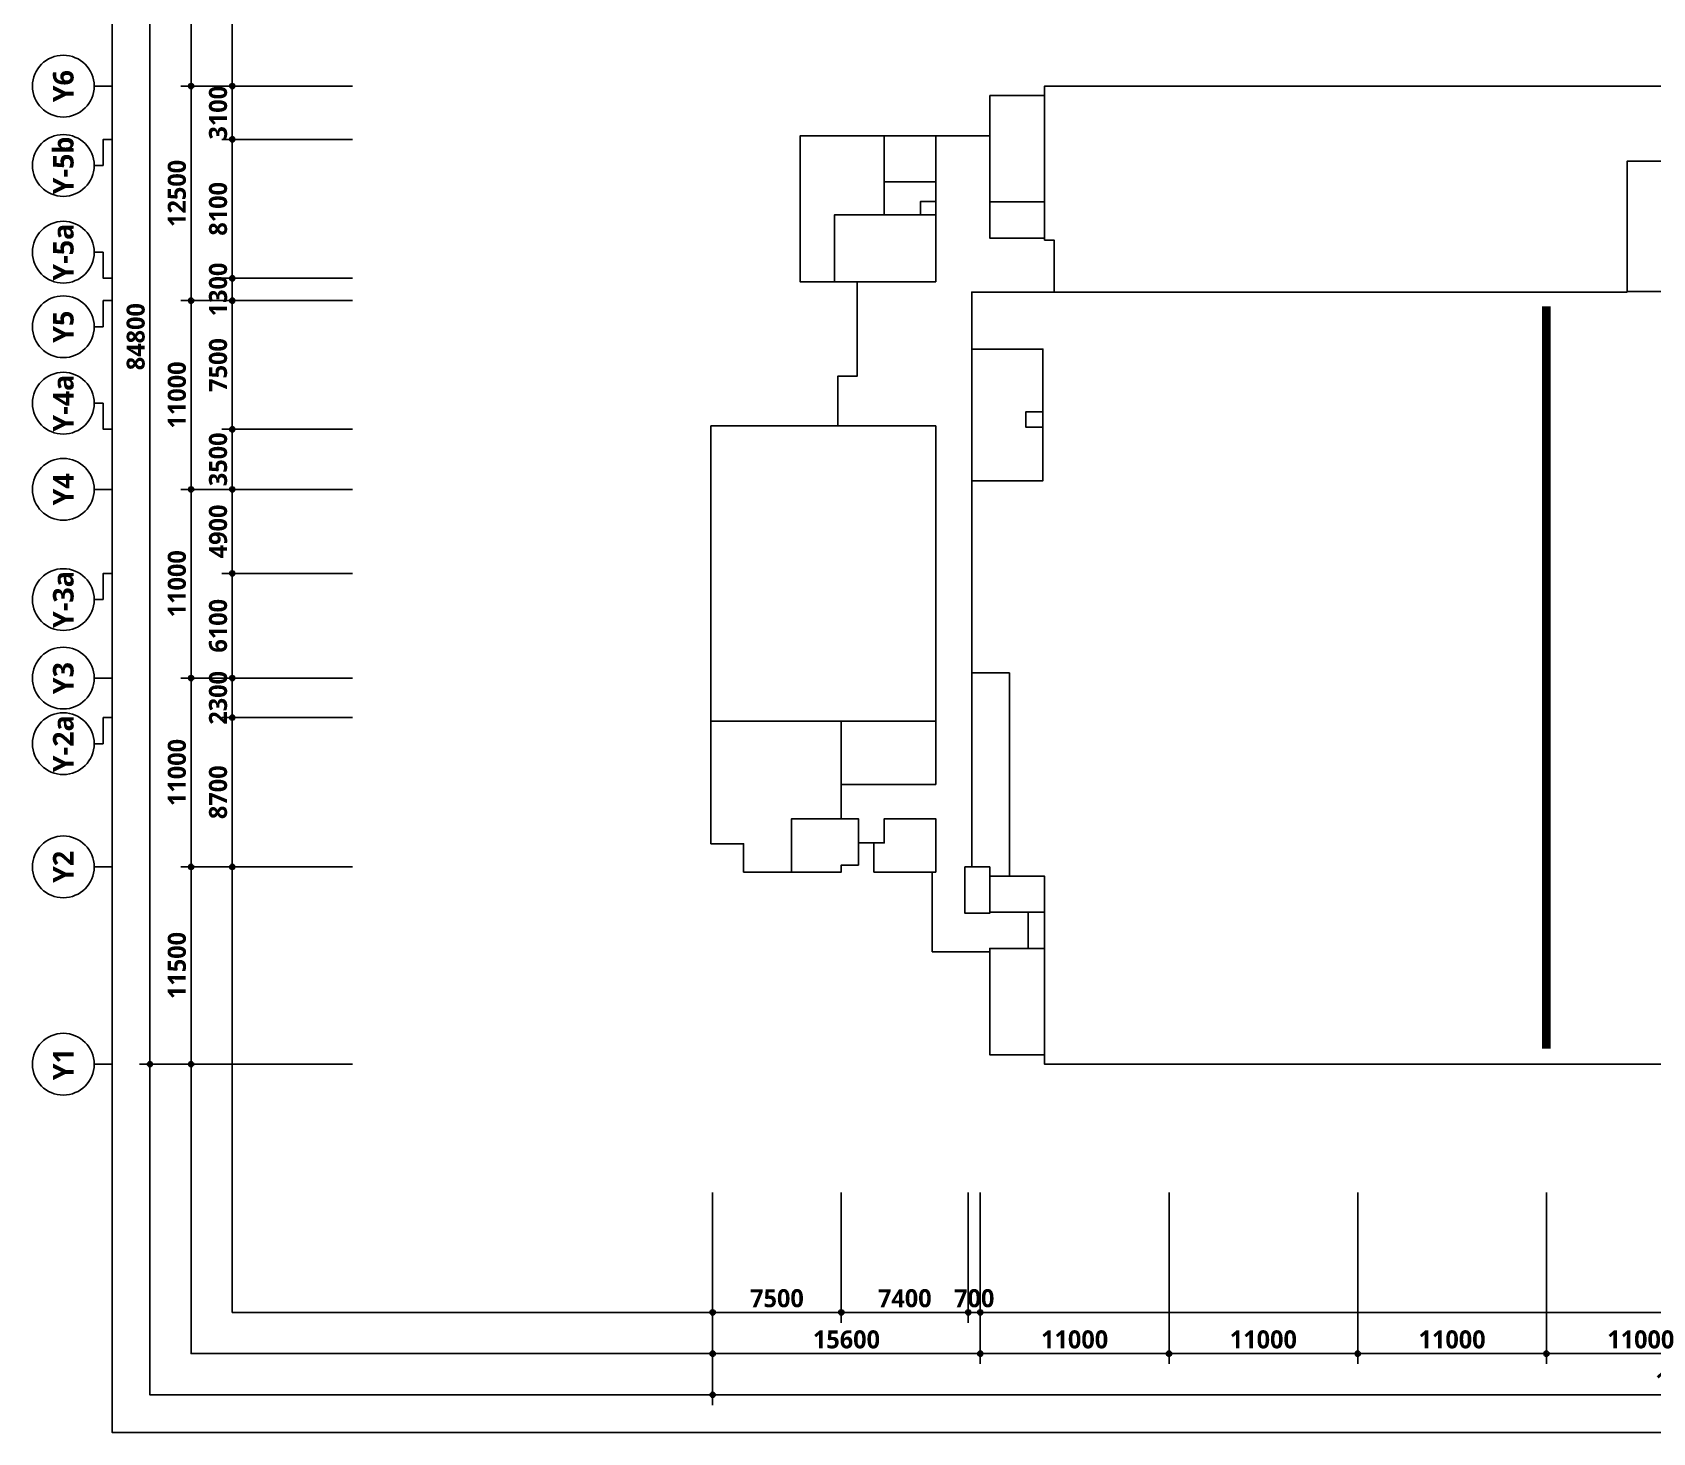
# Model space of a CAD drawing. Header units: millimetres. Extents: x -5354 to 997967, y -1313401 to 249081.
# Drawn here: x 263837 to 358275, y -928197 to -846594 of the extents above; entities that cross this region are included whole.
import ezdxf
from ezdxf.enums import TextEntityAlignment as Align

# ---------------------------------------------------------------- set-up
doc = ezdxf.new("R2010")
doc.units = ezdxf.units.MM
doc.header["$LTSCALE"] = 300
doc.header["$MEASUREMENT"] = 0
doc.header["$PDSIZE"] = -10
doc.layers.get('0').update_dxf_attribs({"linetype": 'CONTINUOUS'})
doc.layers.get('Defpoints').update_dxf_attribs({"color": 153, "linetype": 'CONTINUOUS'})
for name, color, linetype in [('A-ANNO-TEXT1', 7, 'CONTINUOUS'), ('A-ST-AXIS-BUB', 7, 'CONTINUOUS'), ('A-ST-AXIS-DIM', 7, 'CONTINUOUS'), ('ILDO_Cosinus Joint', 20, 'CONTINUOUS'), ('X-SEC-종$0$A-ST-AXIS-BUB', 7, 'CONTINUOUS')]:
    doc.layers.add(name, color=color, linetype=linetype)
doc.layers.add('Defpoint', color=161, linetype='CONTINUOUS', plot=False)
doc.layers.add('면적', color=210, linetype='CONTINUOUS', plot=False)
doc.styles.add('SH_대대리576', font='')
doc.styles.get('SH_대대리576').set_extended_font_data('NanumGothic', bold=True)
doc.dimstyles.new('SHP 600', dxfattribs={"dimscale": 300, "dimtxt": 3.5, "dimasz": 1, "dimexe": 2, "dimexo": 2, "dimgap": 1, "dimtad": 1, "dimdec": 0, "dimzin": 0, "dimdsep": 46, "dimtxsty": 'SH_대대리576', "dimblk": 'DIMDOT', "dimcen": 0.09, "dimclrt": 3, "dimadec": 0, "dimazin": 1, "dimtfac": 1, "dimtdec": 0, "dimtix": 1, "dimtmove": 2, "dimatfit": 0, "dimldrblk": 'DIMDOT', "dimfxl": 1, "dimtolj": 1, "dimtzin": 0, "dimarcsym": 0})

# ---------------------------------------------------------------- blocks, each defined once
blk = doc.blocks.new('DIMDOT')
at = {"color": 0}
blk.add_line((-2, 0), (2, 0), dxfattribs=at)
for radius in [0.5, 0.25]:
    blk.add_circle((0, 0), radius, dxfattribs=at)
blk = doc.blocks.new('*D748')
at = {"layer": 'A-ST-AXIS-DIM', "color": 0, "lineweight": -2, "transparency": 16777216}
for p, q in [((282487, -821926), (270087, -821926)), ((270687, -822226), (270687, -906426)), ((282487, -906726), (270087, -906726))]:
    blk.add_line(p, q, dxfattribs=at)
at = {"layer": 'Defpoints', "color": 0, "transparency": 16777216}
for p in [(283087, -821926), (270687, -906726), (283087, -906726)]:
    blk.add_point(p, dxfattribs=at)
at = {"layer": 'A-ST-AXIS-DIM', "color": 0, "lineweight": -2, "transparency": 16777216, "xscale": 300, "yscale": 300, "zscale": 300}
for p, rotation in [((270687, -821926), 90), ((270687, -906726), 270)]:
    blk.add_blockref('DIMDOT', p, dxfattribs=dict(at, rotation=rotation))
at = {"layer": 'A-ST-AXIS-DIM', "color": 3, "transparency": 16777216, "insert": (269862, -864326), "char_height": 1050, "attachment_point": 5, "rotation": 90, "style": 'SH_대대리576'}
blk.add_mtext('\\A1;84800', dxfattribs=at)
blk = doc.blocks.new('*D747')
at = {"layer": 'A-ST-AXIS-DIM', "color": 0, "lineweight": -2, "transparency": 16777216}
for p, q in [((282487, -895226), (272487, -895226)), ((273087, -895526), (273087, -906426)), ((282487, -906726), (272487, -906726))]:
    blk.add_line(p, q, dxfattribs=at)
at = {"layer": 'Defpoints', "color": 0, "transparency": 16777216}
for p in [(283087, -895226), (273087, -906726), (283087, -906726)]:
    blk.add_point(p, dxfattribs=at)
at = {"layer": 'A-ST-AXIS-DIM', "color": 0, "lineweight": -2, "transparency": 16777216, "xscale": 300, "yscale": 300, "zscale": 300}
for p, rotation in [((273087, -895226), 90), ((273087, -906726), 270)]:
    blk.add_blockref('DIMDOT', p, dxfattribs=dict(at, rotation=rotation))
at = {"layer": 'A-ST-AXIS-DIM', "color": 3, "transparency": 16777216, "insert": (272262, -900976), "char_height": 1050, "attachment_point": 5, "rotation": 90, "style": 'SH_대대리576'}
blk.add_mtext('\\A1;11500', dxfattribs=at)
blk = doc.blocks.new('*D746')
at = {"layer": 'A-ST-AXIS-DIM', "color": 0, "lineweight": -2, "transparency": 16777216}
for p, q in [((282487, -884226), (272487, -884226)), ((273087, -884526), (273087, -894926)), ((282487, -895226), (272487, -895226))]:
    blk.add_line(p, q, dxfattribs=at)
at = {"layer": 'Defpoints', "color": 0, "transparency": 16777216}
for p in [(283087, -884226), (273087, -895226), (283087, -895226)]:
    blk.add_point(p, dxfattribs=at)
at = {"layer": 'A-ST-AXIS-DIM', "color": 0, "lineweight": -2, "transparency": 16777216, "xscale": 300, "yscale": 300, "zscale": 300}
for p, rotation in [((273087, -884226), 90), ((273087, -895226), 270)]:
    blk.add_blockref('DIMDOT', p, dxfattribs=dict(at, rotation=rotation))
at = {"layer": 'A-ST-AXIS-DIM', "color": 3, "transparency": 16777216, "insert": (272262, -889726), "char_height": 1050, "attachment_point": 5, "rotation": 90, "style": 'SH_대대리576'}
blk.add_mtext('\\A1;11000', dxfattribs=at)
blk = doc.blocks.new('*D745')
at = {"layer": 'A-ST-AXIS-DIM', "color": 0, "lineweight": -2, "transparency": 16777216}
for p, q in [((282487, -873226), (272487, -873226)), ((273087, -873526), (273087, -883926)), ((282487, -884226), (272487, -884226))]:
    blk.add_line(p, q, dxfattribs=at)
at = {"layer": 'Defpoints', "color": 0, "transparency": 16777216}
for p in [(283087, -873226), (273087, -884226), (283087, -884226)]:
    blk.add_point(p, dxfattribs=at)
at = {"layer": 'A-ST-AXIS-DIM', "color": 0, "lineweight": -2, "transparency": 16777216, "xscale": 300, "yscale": 300, "zscale": 300}
for p, rotation in [((273087, -873226), 90), ((273087, -884226), 270)]:
    blk.add_blockref('DIMDOT', p, dxfattribs=dict(at, rotation=rotation))
at = {"layer": 'A-ST-AXIS-DIM', "color": 3, "transparency": 16777216, "insert": (272262, -878726), "char_height": 1050, "attachment_point": 5, "rotation": 90, "style": 'SH_대대리576'}
blk.add_mtext('\\A1;11000', dxfattribs=at)
blk = doc.blocks.new('*D744')
at = {"layer": 'A-ST-AXIS-DIM', "color": 0, "lineweight": -2, "transparency": 16777216}
for p, q in [((282487, -862226), (272487, -862226)), ((273087, -862526), (273087, -872926)), ((282487, -873226), (272487, -873226))]:
    blk.add_line(p, q, dxfattribs=at)
at = {"layer": 'Defpoints', "color": 0, "transparency": 16777216}
for p in [(283087, -862226), (273087, -873226), (283087, -873226)]:
    blk.add_point(p, dxfattribs=at)
at = {"layer": 'A-ST-AXIS-DIM', "color": 0, "lineweight": -2, "transparency": 16777216, "xscale": 300, "yscale": 300, "zscale": 300}
for p, rotation in [((273087, -862226), 90), ((273087, -873226), 270)]:
    blk.add_blockref('DIMDOT', p, dxfattribs=dict(at, rotation=rotation))
at = {"layer": 'A-ST-AXIS-DIM', "color": 3, "transparency": 16777216, "insert": (272262, -867726), "char_height": 1050, "attachment_point": 5, "rotation": 90, "style": 'SH_대대리576'}
blk.add_mtext('\\A1;11000', dxfattribs=at)
blk = doc.blocks.new('*D743')
at = {"layer": 'A-ST-AXIS-DIM', "color": 0, "lineweight": -2, "transparency": 16777216}
for p, q in [((282487, -849726), (272487, -849726)), ((273087, -850026), (273087, -861926)), ((282487, -862226), (272487, -862226))]:
    blk.add_line(p, q, dxfattribs=at)
at = {"layer": 'Defpoints', "color": 0, "transparency": 16777216}
for p in [(283087, -849726), (273087, -862226), (283087, -862226)]:
    blk.add_point(p, dxfattribs=at)
at = {"layer": 'A-ST-AXIS-DIM', "color": 0, "lineweight": -2, "transparency": 16777216, "xscale": 300, "yscale": 300, "zscale": 300}
for p, rotation in [((273087, -849726), 90), ((273087, -862226), 270)]:
    blk.add_blockref('DIMDOT', p, dxfattribs=dict(at, rotation=rotation))
at = {"layer": 'A-ST-AXIS-DIM', "color": 3, "transparency": 16777216, "insert": (272262, -855976), "char_height": 1050, "attachment_point": 5, "rotation": 90, "style": 'SH_대대리576'}
blk.add_mtext('\\A1;12500', dxfattribs=at)
blk = doc.blocks.new('*D742')
at = {"layer": 'A-ST-AXIS-DIM', "color": 0, "lineweight": -2, "transparency": 16777216}
for p, q in [((282487, -834426), (272487, -834426)), ((273087, -834726), (273087, -849426)), ((282487, -849726), (272487, -849726))]:
    blk.add_line(p, q, dxfattribs=at)
at = {"layer": 'Defpoints', "color": 0, "transparency": 16777216}
for p in [(283087, -834426), (273087, -849726), (283087, -849726)]:
    blk.add_point(p, dxfattribs=at)
at = {"layer": 'A-ST-AXIS-DIM', "color": 0, "lineweight": -2, "transparency": 16777216, "xscale": 300, "yscale": 300, "zscale": 300}
for p, rotation in [((273087, -834426), 90), ((273087, -849726), 270)]:
    blk.add_blockref('DIMDOT', p, dxfattribs=dict(at, rotation=rotation))
at = {"layer": 'A-ST-AXIS-DIM', "color": 3, "transparency": 16777216, "insert": (272262, -842076), "char_height": 1050, "attachment_point": 5, "rotation": 90, "style": 'SH_대대리576'}
blk.add_mtext('\\A1;15300', dxfattribs=at)
blk = doc.blocks.new('*D698')
at = {"layer": 'A-ST-AXIS-DIM', "color": 0, "lineweight": -2, "transparency": 16777216}
for p, q in [((352087, -914197), (352087, -924197)), ((363087, -914197), (363087, -924197)), ((352387, -923597), (362787, -923597))]:
    blk.add_line(p, q, dxfattribs=at)
at = {"layer": 'Defpoints', "color": 0, "transparency": 16777216}
for p in [(352087, -913597), (363087, -913597), (363087, -923597)]:
    blk.add_point(p, dxfattribs=at)
at = {"layer": 'A-ST-AXIS-DIM', "color": 0, "lineweight": -2, "transparency": 16777216, "xscale": 300, "yscale": 300, "zscale": 300, "rotation": 180}
blk.add_blockref('DIMDOT', (352087, -923597), dxfattribs=at)
at = {"layer": 'A-ST-AXIS-DIM', "color": 0, "lineweight": -2, "transparency": 16777216, "xscale": 300, "yscale": 300, "zscale": 300}
blk.add_blockref('DIMDOT', (363087, -923597), dxfattribs=at)
at = {"layer": 'A-ST-AXIS-DIM', "color": 3, "transparency": 16777216, "insert": (357587, -922772), "char_height": 1050, "attachment_point": 5, "style": 'SH_대대리576'}
blk.add_mtext('\\A1;11000', dxfattribs=at)
blk = doc.blocks.new('*D697')
at = {"layer": 'A-ST-AXIS-DIM', "color": 0, "lineweight": -2, "transparency": 16777216}
for p, q in [((341087, -914197), (341087, -924197)), ((352087, -914197), (352087, -924197)), ((341387, -923597), (351787, -923597))]:
    blk.add_line(p, q, dxfattribs=at)
at = {"layer": 'Defpoints', "color": 0, "transparency": 16777216}
for p in [(341087, -913597), (352087, -913597), (352087, -923597)]:
    blk.add_point(p, dxfattribs=at)
at = {"layer": 'A-ST-AXIS-DIM', "color": 0, "lineweight": -2, "transparency": 16777216, "xscale": 300, "yscale": 300, "zscale": 300, "rotation": 180}
blk.add_blockref('DIMDOT', (341087, -923597), dxfattribs=at)
at = {"layer": 'A-ST-AXIS-DIM', "color": 0, "lineweight": -2, "transparency": 16777216, "xscale": 300, "yscale": 300, "zscale": 300}
blk.add_blockref('DIMDOT', (352087, -923597), dxfattribs=at)
at = {"layer": 'A-ST-AXIS-DIM', "color": 3, "transparency": 16777216, "insert": (346587, -922772), "char_height": 1050, "attachment_point": 5, "style": 'SH_대대리576'}
blk.add_mtext('\\A1;11000', dxfattribs=at)
blk = doc.blocks.new('*D696')
at = {"layer": 'A-ST-AXIS-DIM', "color": 0, "lineweight": -2, "transparency": 16777216}
for p, q in [((330087, -914197), (330087, -924197)), ((341087, -914197), (341087, -924197)), ((330387, -923597), (340787, -923597))]:
    blk.add_line(p, q, dxfattribs=at)
at = {"layer": 'Defpoints', "color": 0, "transparency": 16777216}
for p in [(330087, -913597), (341087, -913597), (341087, -923597)]:
    blk.add_point(p, dxfattribs=at)
at = {"layer": 'A-ST-AXIS-DIM', "color": 0, "lineweight": -2, "transparency": 16777216, "xscale": 300, "yscale": 300, "zscale": 300, "rotation": 180}
blk.add_blockref('DIMDOT', (330087, -923597), dxfattribs=at)
at = {"layer": 'A-ST-AXIS-DIM', "color": 0, "lineweight": -2, "transparency": 16777216, "xscale": 300, "yscale": 300, "zscale": 300}
blk.add_blockref('DIMDOT', (341087, -923597), dxfattribs=at)
at = {"layer": 'A-ST-AXIS-DIM', "color": 3, "transparency": 16777216, "insert": (335587, -922772), "char_height": 1050, "attachment_point": 5, "style": 'SH_대대리576'}
blk.add_mtext('\\A1;11000', dxfattribs=at)
blk = doc.blocks.new('*D695')
at = {"layer": 'A-ST-AXIS-DIM', "color": 0, "lineweight": -2, "transparency": 16777216}
for p, q in [((319087, -914197), (319087, -924197)), ((330087, -914197), (330087, -924197)), ((319387, -923597), (329787, -923597))]:
    blk.add_line(p, q, dxfattribs=at)
at = {"layer": 'Defpoints', "color": 0, "transparency": 16777216}
for p in [(319087, -913597), (330087, -913597), (330087, -923597)]:
    blk.add_point(p, dxfattribs=at)
at = {"layer": 'A-ST-AXIS-DIM', "color": 0, "lineweight": -2, "transparency": 16777216, "xscale": 300, "yscale": 300, "zscale": 300, "rotation": 180}
blk.add_blockref('DIMDOT', (319087, -923597), dxfattribs=at)
at = {"layer": 'A-ST-AXIS-DIM', "color": 0, "lineweight": -2, "transparency": 16777216, "xscale": 300, "yscale": 300, "zscale": 300}
blk.add_blockref('DIMDOT', (330087, -923597), dxfattribs=at)
at = {"layer": 'A-ST-AXIS-DIM', "color": 3, "transparency": 16777216, "insert": (324587, -922772), "char_height": 1050, "attachment_point": 5, "style": 'SH_대대리576'}
blk.add_mtext('\\A1;11000', dxfattribs=at)
blk = doc.blocks.new('*D694')
at = {"layer": 'A-ST-AXIS-DIM', "color": 0, "lineweight": -2, "transparency": 16777216}
for p, q in [((303487, -914197), (303487, -924197)), ((319087, -914197), (319087, -924197)), ((303787, -923597), (318787, -923597))]:
    blk.add_line(p, q, dxfattribs=at)
at = {"layer": 'Defpoints', "color": 0, "transparency": 16777216}
for p in [(303487, -913597), (319087, -913597), (319087, -923597)]:
    blk.add_point(p, dxfattribs=at)
at = {"layer": 'A-ST-AXIS-DIM', "color": 0, "lineweight": -2, "transparency": 16777216, "xscale": 300, "yscale": 300, "zscale": 300, "rotation": 180}
blk.add_blockref('DIMDOT', (303487, -923597), dxfattribs=at)
at = {"layer": 'A-ST-AXIS-DIM', "color": 0, "lineweight": -2, "transparency": 16777216, "xscale": 300, "yscale": 300, "zscale": 300}
blk.add_blockref('DIMDOT', (319087, -923597), dxfattribs=at)
at = {"layer": 'A-ST-AXIS-DIM', "color": 3, "transparency": 16777216, "insert": (311287, -922772), "char_height": 1050, "attachment_point": 5, "style": 'SH_대대리576'}
blk.add_mtext('\\A1;15600', dxfattribs=at)
blk = doc.blocks.new('*D693')
at = {"layer": 'A-ST-AXIS-DIM', "color": 0, "lineweight": -2, "transparency": 16777216}
for p, q in [((303487, -914197), (303487, -926597)), ((418087, -914197), (418087, -926597)), ((303787, -925997), (417787, -925997))]:
    blk.add_line(p, q, dxfattribs=at)
at = {"layer": 'Defpoints', "color": 0, "transparency": 16777216}
for p in [(303487, -913597), (418087, -913597), (418087, -925997)]:
    blk.add_point(p, dxfattribs=at)
at = {"layer": 'A-ST-AXIS-DIM', "color": 0, "lineweight": -2, "transparency": 16777216, "xscale": 300, "yscale": 300, "zscale": 300, "rotation": 180}
blk.add_blockref('DIMDOT', (303487, -925997), dxfattribs=at)
at = {"layer": 'A-ST-AXIS-DIM', "color": 0, "lineweight": -2, "transparency": 16777216, "xscale": 300, "yscale": 300, "zscale": 300}
blk.add_blockref('DIMDOT', (418087, -925997), dxfattribs=at)
at = {"layer": 'A-ST-AXIS-DIM', "color": 3, "transparency": 16777216, "insert": (360787, -925172), "char_height": 1050, "attachment_point": 5, "style": 'SH_대대리576'}
blk.add_mtext('\\A1;114600', dxfattribs=at)
blk = doc.blocks.new('A-ST-AXIS-BUB-1')
at = {"layer": 'A-ST-AXIS-BUB'}
blk.add_line((0, 350), (0, 0), dxfattribs=at)
blk.add_circle((0, 950), 600, dxfattribs=at)
blk = doc.blocks.new('A-ST-AXIS-BUB-2')
at = {"layer": 'X-SEC-종$0$A-ST-AXIS-BUB'}
blk.add_line((1800, 1050, -103000), (1800, 525, -103000), dxfattribs=at)
at = {"layer": 'X-SEC-종$0$A-ST-AXIS-BUB', "elevation": -103000}
blk.add_lwpolyline([(3323, 0), (3323, 525), (1800, 525)], dxfattribs=at)
at = {"layer": 'X-SEC-종$0$A-ST-AXIS-BUB'}
blk.add_circle((1800, 2850, -103000), 1800, dxfattribs=at)
blk = doc.blocks.new('*D664')
at = {"layer": 'A-ST-AXIS-DIM', "color": 0, "lineweight": -2, "transparency": 16777216}
for p, q in [((275487, -883926), (275487, -883626)), ((282487, -884226), (274887, -884226)), ((275487, -886526), (275487, -884226)), ((282487, -886526), (274887, -886526)), ((275487, -886826), (275487, -887126))]:
    blk.add_line(p, q, dxfattribs=at)
at = {"layer": 'Defpoints', "color": 0, "transparency": 16777216}
for p in [(275487, -884226), (283087, -884226), (283087, -886526)]:
    blk.add_point(p, dxfattribs=at)
at = {"layer": 'A-ST-AXIS-DIM', "color": 0, "lineweight": -2, "transparency": 16777216, "xscale": 300, "yscale": 300, "zscale": 300}
for p, rotation in [((275487, -884226), 270), ((275487, -886526), 90)]:
    blk.add_blockref('DIMDOT', p, dxfattribs=dict(at, rotation=rotation))
at = {"layer": 'A-ST-AXIS-DIM', "color": 3, "transparency": 16777216, "insert": (274662, -885376), "char_height": 1050, "attachment_point": 5, "rotation": 90, "style": 'SH_대대리576'}
blk.add_mtext('\\A1;2300', dxfattribs=at)
blk = doc.blocks.new('*D663')
at = {"layer": 'A-ST-AXIS-DIM', "color": 0, "lineweight": -2, "transparency": 16777216}
for p, q in [((282487, -886526), (274887, -886526)), ((275487, -886826), (275487, -894926)), ((282487, -895226), (274887, -895226))]:
    blk.add_line(p, q, dxfattribs=at)
at = {"layer": 'Defpoints', "color": 0, "transparency": 16777216}
for p in [(283087, -886526), (275487, -895226), (283087, -895226)]:
    blk.add_point(p, dxfattribs=at)
at = {"layer": 'A-ST-AXIS-DIM', "color": 0, "lineweight": -2, "transparency": 16777216, "xscale": 300, "yscale": 300, "zscale": 300}
for p, rotation in [((275487, -886526), 90), ((275487, -895226), 270)]:
    blk.add_blockref('DIMDOT', p, dxfattribs=dict(at, rotation=rotation))
at = {"layer": 'A-ST-AXIS-DIM', "color": 3, "transparency": 16777216, "insert": (274662, -890876), "char_height": 1050, "attachment_point": 5, "rotation": 90, "style": 'SH_대대리576'}
blk.add_mtext('\\A1;8700', dxfattribs=at)
blk = doc.blocks.new('*D662')
at = {"layer": 'A-ST-AXIS-DIM', "color": 0, "lineweight": -2, "transparency": 16777216}
for p, q in [((282487, -878126), (274887, -878126)), ((275487, -878426), (275487, -883926)), ((282487, -884226), (274887, -884226))]:
    blk.add_line(p, q, dxfattribs=at)
at = {"layer": 'Defpoints', "color": 0, "transparency": 16777216}
for p in [(283087, -878126), (275487, -884226), (283087, -884226)]:
    blk.add_point(p, dxfattribs=at)
at = {"layer": 'A-ST-AXIS-DIM', "color": 0, "lineweight": -2, "transparency": 16777216, "xscale": 300, "yscale": 300, "zscale": 300}
for p, rotation in [((275487, -878126), 90), ((275487, -884226), 270)]:
    blk.add_blockref('DIMDOT', p, dxfattribs=dict(at, rotation=rotation))
at = {"layer": 'A-ST-AXIS-DIM', "color": 3, "transparency": 16777216, "insert": (274662, -881176), "char_height": 1050, "attachment_point": 5, "rotation": 90, "style": 'SH_대대리576'}
blk.add_mtext('\\A1;6100', dxfattribs=at)
blk = doc.blocks.new('*D661')
at = {"layer": 'A-ST-AXIS-DIM', "color": 0, "lineweight": -2, "transparency": 16777216}
for p, q in [((282487, -873226), (274887, -873226)), ((275487, -877826), (275487, -873526)), ((282487, -878126), (274887, -878126))]:
    blk.add_line(p, q, dxfattribs=at)
at = {"layer": 'Defpoints', "color": 0, "transparency": 16777216}
for p in [(275487, -873226), (283087, -873226), (283087, -878126)]:
    blk.add_point(p, dxfattribs=at)
at = {"layer": 'A-ST-AXIS-DIM', "color": 0, "lineweight": -2, "transparency": 16777216, "xscale": 300, "yscale": 300, "zscale": 300}
for p, rotation in [((275487, -873226), 90), ((275487, -878126), 270)]:
    blk.add_blockref('DIMDOT', p, dxfattribs=dict(at, rotation=rotation))
at = {"layer": 'A-ST-AXIS-DIM', "color": 3, "transparency": 16777216, "insert": (274662, -875676), "char_height": 1050, "attachment_point": 5, "rotation": 90, "style": 'SH_대대리576'}
blk.add_mtext('\\A1;4900', dxfattribs=at)
blk = doc.blocks.new('*D660')
at = {"layer": 'A-ST-AXIS-DIM', "color": 0, "lineweight": -2, "transparency": 16777216}
for p, q in [((282487, -869726), (274887, -869726)), ((275487, -869426), (275487, -869126)), ((275487, -869726), (275487, -873226)), ((282487, -873226), (274887, -873226)), ((275487, -873526), (275487, -873826))]:
    blk.add_line(p, q, dxfattribs=at)
at = {"layer": 'Defpoints', "color": 0, "transparency": 16777216}
for p in [(283087, -869726), (275487, -873226), (283087, -873226)]:
    blk.add_point(p, dxfattribs=at)
at = {"layer": 'A-ST-AXIS-DIM', "color": 0, "lineweight": -2, "transparency": 16777216, "xscale": 300, "yscale": 300, "zscale": 300}
for p, rotation in [((275487, -869726), 270), ((275487, -873226), 90)]:
    blk.add_blockref('DIMDOT', p, dxfattribs=dict(at, rotation=rotation))
at = {"layer": 'A-ST-AXIS-DIM', "color": 3, "transparency": 16777216, "insert": (274662, -871476), "char_height": 1050, "attachment_point": 5, "rotation": 90, "style": 'SH_대대리576'}
blk.add_mtext('\\A1;3500', dxfattribs=at)
blk = doc.blocks.new('*D659')
at = {"layer": 'A-ST-AXIS-DIM', "color": 0, "lineweight": -2, "transparency": 16777216}
for p, q in [((282487, -862226), (274887, -862226)), ((275487, -869426), (275487, -862526)), ((282487, -869726), (274887, -869726))]:
    blk.add_line(p, q, dxfattribs=at)
at = {"layer": 'Defpoints', "color": 0, "transparency": 16777216}
for p in [(275487, -862226), (283087, -862226), (283087, -869726)]:
    blk.add_point(p, dxfattribs=at)
at = {"layer": 'A-ST-AXIS-DIM', "color": 0, "lineweight": -2, "transparency": 16777216, "xscale": 300, "yscale": 300, "zscale": 300}
for p, rotation in [((275487, -862226), 90), ((275487, -869726), 270)]:
    blk.add_blockref('DIMDOT', p, dxfattribs=dict(at, rotation=rotation))
at = {"layer": 'A-ST-AXIS-DIM', "color": 3, "transparency": 16777216, "insert": (274662, -865976), "char_height": 1050, "attachment_point": 5, "rotation": 90, "style": 'SH_대대리576'}
blk.add_mtext('\\A1;7500', dxfattribs=at)
blk = doc.blocks.new('*D658')
at = {"layer": 'A-ST-AXIS-DIM', "color": 0, "lineweight": -2, "transparency": 16777216}
for p, q in [((282487, -860926), (274887, -860926)), ((275487, -860626), (275487, -860326)), ((275487, -860926), (275487, -862226)), ((282487, -862226), (274887, -862226)), ((275487, -862526), (275487, -862826))]:
    blk.add_line(p, q, dxfattribs=at)
at = {"layer": 'Defpoints', "color": 0, "transparency": 16777216}
for p in [(283087, -860926), (275487, -862226), (283087, -862226)]:
    blk.add_point(p, dxfattribs=at)
at = {"layer": 'A-ST-AXIS-DIM', "color": 0, "lineweight": -2, "transparency": 16777216, "xscale": 300, "yscale": 300, "zscale": 300}
for p, rotation in [((275487, -860926), 270), ((275487, -862226), 90)]:
    blk.add_blockref('DIMDOT', p, dxfattribs=dict(at, rotation=rotation))
at = {"layer": 'A-ST-AXIS-DIM', "color": 3, "transparency": 16777216, "insert": (274662, -861576), "char_height": 1050, "attachment_point": 5, "rotation": 90, "style": 'SH_대대리576'}
blk.add_mtext('\\A1;1300', dxfattribs=at)
blk = doc.blocks.new('*D657')
at = {"layer": 'A-ST-AXIS-DIM', "color": 0, "lineweight": -2, "transparency": 16777216}
for p, q in [((282487, -852826), (274887, -852826)), ((275487, -860626), (275487, -853126)), ((282487, -860926), (274887, -860926))]:
    blk.add_line(p, q, dxfattribs=at)
at = {"layer": 'Defpoints', "color": 0, "transparency": 16777216}
for p in [(275487, -852826), (283087, -852826), (283087, -860926)]:
    blk.add_point(p, dxfattribs=at)
at = {"layer": 'A-ST-AXIS-DIM', "color": 0, "lineweight": -2, "transparency": 16777216, "xscale": 300, "yscale": 300, "zscale": 300}
for p, rotation in [((275487, -852826), 90), ((275487, -860926), 270)]:
    blk.add_blockref('DIMDOT', p, dxfattribs=dict(at, rotation=rotation))
at = {"layer": 'A-ST-AXIS-DIM', "color": 3, "transparency": 16777216, "insert": (274662, -856876), "char_height": 1050, "attachment_point": 5, "rotation": 90, "style": 'SH_대대리576'}
blk.add_mtext('\\A1;8100', dxfattribs=at)
blk = doc.blocks.new('*D656')
at = {"layer": 'A-ST-AXIS-DIM', "color": 0, "lineweight": -2, "transparency": 16777216}
for p, q in [((282487, -849726), (274887, -849726)), ((275487, -849426), (275487, -849126)), ((275487, -849726), (275487, -852826)), ((282487, -852826), (274887, -852826)), ((275487, -853126), (275487, -853426))]:
    blk.add_line(p, q, dxfattribs=at)
at = {"layer": 'Defpoints', "color": 0, "transparency": 16777216}
for p in [(283087, -849726), (275487, -852826), (283087, -852826)]:
    blk.add_point(p, dxfattribs=at)
at = {"layer": 'A-ST-AXIS-DIM', "color": 0, "lineweight": -2, "transparency": 16777216, "xscale": 300, "yscale": 300, "zscale": 300}
for p, rotation in [((275487, -849726), 270), ((275487, -852826), 90)]:
    blk.add_blockref('DIMDOT', p, dxfattribs=dict(at, rotation=rotation))
at = {"layer": 'A-ST-AXIS-DIM', "color": 3, "transparency": 16777216, "insert": (274662, -851276), "char_height": 1050, "attachment_point": 5, "rotation": 90, "style": 'SH_대대리576'}
blk.add_mtext('\\A1;3100', dxfattribs=at)
blk = doc.blocks.new('*D649')
at = {"layer": 'A-ST-AXIS-DIM', "color": 0, "lineweight": -2, "transparency": 16777216}
for p, q in [((303487, -914197), (303487, -921797)), ((310987, -914197), (310987, -921797)), ((303787, -921197), (310687, -921197))]:
    blk.add_line(p, q, dxfattribs=at)
at = {"layer": 'Defpoints', "color": 0, "transparency": 16777216}
for p in [(303487, -913597), (310987, -913597), (310987, -921197)]:
    blk.add_point(p, dxfattribs=at)
at = {"layer": 'A-ST-AXIS-DIM', "color": 0, "lineweight": -2, "transparency": 16777216, "xscale": 300, "yscale": 300, "zscale": 300, "rotation": 180}
blk.add_blockref('DIMDOT', (303487, -921197), dxfattribs=at)
at = {"layer": 'A-ST-AXIS-DIM', "color": 0, "lineweight": -2, "transparency": 16777216, "xscale": 300, "yscale": 300, "zscale": 300}
blk.add_blockref('DIMDOT', (310987, -921197), dxfattribs=at)
at = {"layer": 'A-ST-AXIS-DIM', "color": 3, "transparency": 16777216, "insert": (307237, -920372), "char_height": 1050, "attachment_point": 5, "style": 'SH_대대리576'}
blk.add_mtext('\\A1;7500', dxfattribs=at)
blk = doc.blocks.new('*D648')
at = {"layer": 'A-ST-AXIS-DIM', "color": 0, "lineweight": -2, "transparency": 16777216}
for p, q in [((310987, -914197), (310987, -921797)), ((318387, -914197), (318387, -921797)), ((318087, -921197), (311287, -921197))]:
    blk.add_line(p, q, dxfattribs=at)
at = {"layer": 'Defpoints', "color": 0, "transparency": 16777216}
for p in [(310987, -913597), (318387, -913597), (310987, -921197)]:
    blk.add_point(p, dxfattribs=at)
at = {"layer": 'A-ST-AXIS-DIM', "color": 0, "lineweight": -2, "transparency": 16777216, "xscale": 300, "yscale": 300, "zscale": 300, "rotation": 180}
blk.add_blockref('DIMDOT', (310987, -921197), dxfattribs=at)
at = {"layer": 'A-ST-AXIS-DIM', "color": 0, "lineweight": -2, "transparency": 16777216, "xscale": 300, "yscale": 300, "zscale": 300}
blk.add_blockref('DIMDOT', (318387, -921197), dxfattribs=at)
at = {"layer": 'A-ST-AXIS-DIM', "color": 3, "transparency": 16777216, "insert": (314687, -920372), "char_height": 1050, "attachment_point": 5, "style": 'SH_대대리576'}
blk.add_mtext('\\A1;7400', dxfattribs=at)
blk = doc.blocks.new('*D647')
at = {"layer": 'A-ST-AXIS-DIM', "color": 0, "lineweight": -2, "transparency": 16777216}
for p, q in [((318387, -914197), (318387, -921797)), ((319087, -914197), (319087, -921797)), ((318087, -921197), (317787, -921197)), ((318387, -921197), (319087, -921197)), ((319387, -921197), (319687, -921197))]:
    blk.add_line(p, q, dxfattribs=at)
at = {"layer": 'Defpoints', "color": 0, "transparency": 16777216}
for p in [(318387, -913597), (319087, -913597), (319087, -921197)]:
    blk.add_point(p, dxfattribs=at)
at = {"layer": 'A-ST-AXIS-DIM', "color": 0, "lineweight": -2, "transparency": 16777216, "xscale": 300, "yscale": 300, "zscale": 300}
blk.add_blockref('DIMDOT', (318387, -921197), dxfattribs=at)
at = {"layer": 'A-ST-AXIS-DIM', "color": 0, "lineweight": -2, "transparency": 16777216, "xscale": 300, "yscale": 300, "zscale": 300, "rotation": 180}
blk.add_blockref('DIMDOT', (319087, -921197), dxfattribs=at)
at = {"layer": 'A-ST-AXIS-DIM', "color": 3, "transparency": 16777216, "insert": (318737, -920372), "char_height": 1050, "attachment_point": 5, "style": 'SH_대대리576'}
blk.add_mtext('\\A1;700', dxfattribs=at)
blk = doc.blocks.new('G$C103DFDC3')
at = {"layer": '면적'}
for points in [[(20000, 48025), (20000, 45000), (53400, 45000), (53400, 52620), (55950, 52620), (55950, 57000), (20000, 57000), (19450, 57000), (19450, 48025), (20000, 48025)], [(16250, 56450), (19450, 56450), (19450, 50250), (16250, 50250)], [(12900, 6550), (16250, 6550), (16250, 6750), (18500, 6750), (18500, 8850), (16250, 8850), (16250, 8800), (14800, 8800), (14800, 11500), (15200, 11500), (15200, 45000), (20000, 45000), (20000, 48025), (19450, 48025), (19450, 48150), (16250, 48150), (16250, 54100), (13100, 54100), (13100, 45600), (8525, 45600), (8525, 40100), (7400, 40100), (7400, 37200), (13100, 37200), (13100, 16300), (7600, 16300), (7600, 14300), (8600, 14300), (8600, 12900), (10100, 12900), (10100, 14300), (13100, 14300), (13100, 11200), (12900, 11200), (12900, 6550)], [(13100, 54100), (10100, 54100), (10100, 51420), (13100, 51420)], [(55950, 45025), (53400, 45025), (53400, 52620), (55950, 52620)], [(10100, 51420), (10100, 49500), (12210, 49500), (12210, 50270), (13100, 50270), (13100, 51420)], [(12210, 50270), (13100, 50270), (13100, 49500), (12210, 49500)], [(16250, 50250), (19450, 50250), (19450, 48150), (16250, 48150)], [(7200, 49500), (13100, 49500), (13100, 45600), (7200, 45600)], [(15200, 41675), (19355, 41675), (19355, 38025), (18355, 38025), (18355, 37125), (19355, 37125), (19355, 34000), (15200, 34000)], [(0, 20000), (0, 37200), (13100, 37200), (13100, 20000)], [(15200, 22800), (15200, 11500), (16250, 11500), (16250, 10950), (17400, 10950), (17400, 22725), (17400, 22800)], [(7600, 14300), (7600, 20000), (0, 20000), (0, 12850), (1900, 12850), (1900, 11200), (4700, 11200), (4700, 14300)], [(7600, 20000), (13100, 20000), (13100, 16300), (7600, 16300)], [(4700, 14300), (4700, 11200), (7600, 11200), (7600, 11600), (8600, 11600), (8600, 14300)], [(9500, 12900), (9500, 11200), (13100, 11200), (13100, 14300), (10100, 14300), (10100, 12900)], [(14800, 11500), (16250, 11500), (16250, 8800), (14800, 8800)], [(16250, 10950), (19450, 10950), (19450, 8850), (16250, 8850)], [(19450, 6750), (18500, 6750), (18500, 8850), (19450, 8850)], [(16250, 6750), (19450, 6750), (19450, 550), (16250, 550)]]:
    blk.add_lwpolyline(points, close=True, dxfattribs=at)
for points in [[(10100, 51420), (10100, 51420), (10100, 49500), (10100, 49500), (7200, 49500), (7200, 45600), (5200, 45600), (5200, 54100), (10100, 54100), (10100, 51420)], [(55950, 0), (19450, 0), (19450, 10950), (17400, 10950), (17400, 11500), (17400, 11500), (17400, 15800), (17400, 15800), (17400, 22800), (15200, 22800), (15200, 34000), (19355, 34000), (19355, 37125), (18355, 37125), (18355, 38025), (19355, 38025), (19355, 41675), (15200, 41675), (15200, 45000), (53400, 45000), (53400, 45025), (59150, 45025)]]:
    blk.add_lwpolyline(points, dxfattribs=at)
at = {"layer": '면적', "elevation": 103000}
blk.add_lwpolyline([(18355, 38025), (19355, 38025), (19355, 37125), (18355, 37125)], close=True, dxfattribs=at)

msp = doc.modelspace()

# ---------------------------------------------------------------- linework, layer by layer
at = {"layer": 'Defpoint'}
for points in [[(439687.2, -928197.4), (268487.2, -928197.4), (268487.2, -799625.9), (439687.2, -799625.9)], [(437487.2, -925997.4), (270687.2, -925997.4), (270687.2, -801825.9), (437487.2, -801825.9)], [(435087.2, -923597.4), (273087.2, -923597.4), (273087.2, -804225.9), (435087.2, -804225.9)], [(432687.2, -921197.4), (275487.2, -921197.4), (275487.2, -806625.9), (432687.2, -806625.9)]]:
    msp.add_lwpolyline(points, close=True, dxfattribs=at)
at = {"layer": 'ILDO_Cosinus Joint', "const_width": 500, "elevation": 103000}
msp.add_lwpolyline([(352087.2, -862554.9), (352087.2, -905825.9)], dxfattribs=at)

# ---------------------------------------------------------------- block references
msp.add_blockref('G$C103DFDC3', (303387.2, -906725.9))
at = {"layer": 'A-ST-AXIS-BUB', "xscale": 3, "yscale": 3, "zscale": 3, "rotation": 90}
for p in [(268487.2, -849725.9), (268487.2, -873225.9), (268487.2, -884225.9), (268487.2, -895225.9), (268487.2, -906725.9)]:
    msp.add_blockref('A-ST-AXIS-BUB-1', p, dxfattribs=at)
at = {"layer": 'A-ST-AXIS-BUB'}
for p, rotation in [((268487.2, -856148.8), 90), ((268487.2, -865548.8), 90.00000000000001), ((268487.2, -881448.8), 90), ((268487.2, -889848.8), 90)]:
    msp.add_blockref('A-ST-AXIS-BUB-2', p, dxfattribs=dict(at, rotation=rotation))
at = {"layer": 'A-ST-AXIS-BUB', "xscale": -1, "rotation": 89.99999999999993}
for p in [(268487.2, -857603), (268487.2, -866403)]:
    msp.add_blockref('A-ST-AXIS-BUB-2', p, dxfattribs=at)

# ---------------------------------------------------------------- texts
at = {"layer": 'A-ANNO-TEXT1', "style": 'SH_대대리576'}
for s, p in [('Y6', (265637.2, -849725.9)), ('Y-5b', (265637.2, -854348.8)), ('Y-5a', (265637.2, -859403)), ('Y5', (265637.2, -863748.8)), ('Y-4a', (265637.2, -868203)), ('Y4', (265637.2, -873225.9)), ('Y-3a', (265637.2, -879648.8)), ('Y3', (265637.2, -884225.9)), ('Y-2a', (265637.2, -888048.8)), ('Y2', (265637.2, -895225.9)), ('Y1', (265637.2, -906725.9))]:
    msp.add_text(s, height=1200, rotation=90, dxfattribs=at).set_placement(p, align=Align.MIDDLE_CENTER)

# ---------------------------------------------------------------- dimensions: what is measured, and where the dimension line sits
at = {"layer": 'A-ST-AXIS-DIM'}
for base, p1, p2, angle, picture, middle in [((270687.2, -906725.9), (283087.2, -821925.9), (283087.2, -906725.9), 90, '*D748', (269862.2, -864325.9)), ((273087.2, -849725.9), (283087.2, -834425.9), (283087.2, -849725.9), 90, '*D742', (272262.2, -842075.9)), ((273087.2, -862225.9), (283087.2, -849725.9), (283087.2, -862225.9), 90, '*D743', (272262.2, -855975.9)), ((275487.2, -852825.9), (283087.2, -849725.9), (283087.2, -852825.9), 90, '*D656', (274662.2, -851275.9)), ((275487.2, -852825.9), (283087.2, -860925.9), (283087.2, -852825.9), 270, '*D657', (274662.2, -856875.9)), ((275487.2, -862225.9), (283087.2, -860925.9), (283087.2, -862225.9), 90, '*D658', (274662.2, -861575.9)), ((273087.2, -873225.9), (283087.2, -862225.9), (283087.2, -873225.9), 90, '*D744', (272262.2, -867725.9)), ((275487.2, -862225.9), (283087.2, -869725.9), (283087.2, -862225.9), 270, '*D659', (274662.2, -865975.9)), ((275487.2, -873225.9), (283087.2, -869725.9), (283087.2, -873225.9), 90, '*D660', (274662.2, -871475.9)), ((273087.2, -884225.9), (283087.2, -873225.9), (283087.2, -884225.9), 90, '*D745', (272262.2, -878725.9)), ((275487.2, -873225.9), (283087.2, -878125.9), (283087.2, -873225.9), 270, '*D661', (274662.2, -875675.9)), ((275487.2, -884225.9), (283087.2, -878125.9), (283087.2, -884225.9), 90, '*D662', (274662.2, -881175.9)), ((273087.2, -895225.9), (283087.2, -884225.9), (283087.2, -895225.9), 90, '*D746', (272262.2, -889725.9)), ((275487.2, -884225.9), (283087.2, -886525.9), (283087.2, -884225.9), 270, '*D664', (274662.2, -885375.9)), ((275487.2, -895225.9), (283087.2, -886525.9), (283087.2, -895225.9), 90, '*D663', (274662.2, -890875.9)), ((273087.2, -906725.9), (283087.2, -895225.9), (283087.2, -906725.9), 90, '*D747', (272262.2, -900975.9)), ((319087.2, -923597.4), (303487.2, -913597.4), (319087.2, -913597.4), 180, '*D694', (311287.2, -922772.4)), ((418087.2, -925997.4), (303487.2, -913597.4), (418087.2, -913597.4), 180, '*D693', (360787.2, -925172.4)), ((310987.2, -921197.4), (318387.2, -913597.4), (310987.2, -913597.4), 180, '*D648', (314687.2, -920372.4)), ((330087.2, -923597.4), (319087.2, -913597.4), (330087.2, -913597.4), 180, '*D695', (324587.2, -922772.4)), ((341087.2, -923597.4), (330087.2, -913597.4), (341087.2, -913597.4), 180, '*D696', (335587.2, -922772.4)), ((352087.2, -923597.4), (341087.2, -913597.4), (352087.2, -913597.4), 180, '*D697', (346587.2, -922772.4)), ((363087.2, -923597.4), (352087.2, -913597.4), (363087.2, -913597.4), 180, '*D698', (357587.2, -922772.4))]:
    dim = msp.add_linear_dim(base=base, p1=p1, p2=p2, angle=angle, dimstyle='SHP 600', dxfattribs=at)
    dim.commit()
    dim.dimension.update_dxf_attribs({"geometry": picture, "text_midpoint": middle})
for base, p1, p2, picture, middle in [((310987.2, -921197.4), (303487.2, -913597.4), (310987.2, -913597.4), '*D649', (307237.2, -920372.4)), ((319087.2, -921197.4), (318387.2, -913597.4), (319087.2, -913597.4), '*D647', (318737.2, -920372.4))]:
    dim = msp.add_linear_dim(base=base, p1=p1, p2=p2, dimstyle='SHP 600', dxfattribs=at)
    dim.commit()
    dim.dimension.update_dxf_attribs({"geometry": picture, "text_midpoint": middle})

doc.saveas('drawing.dxf')
